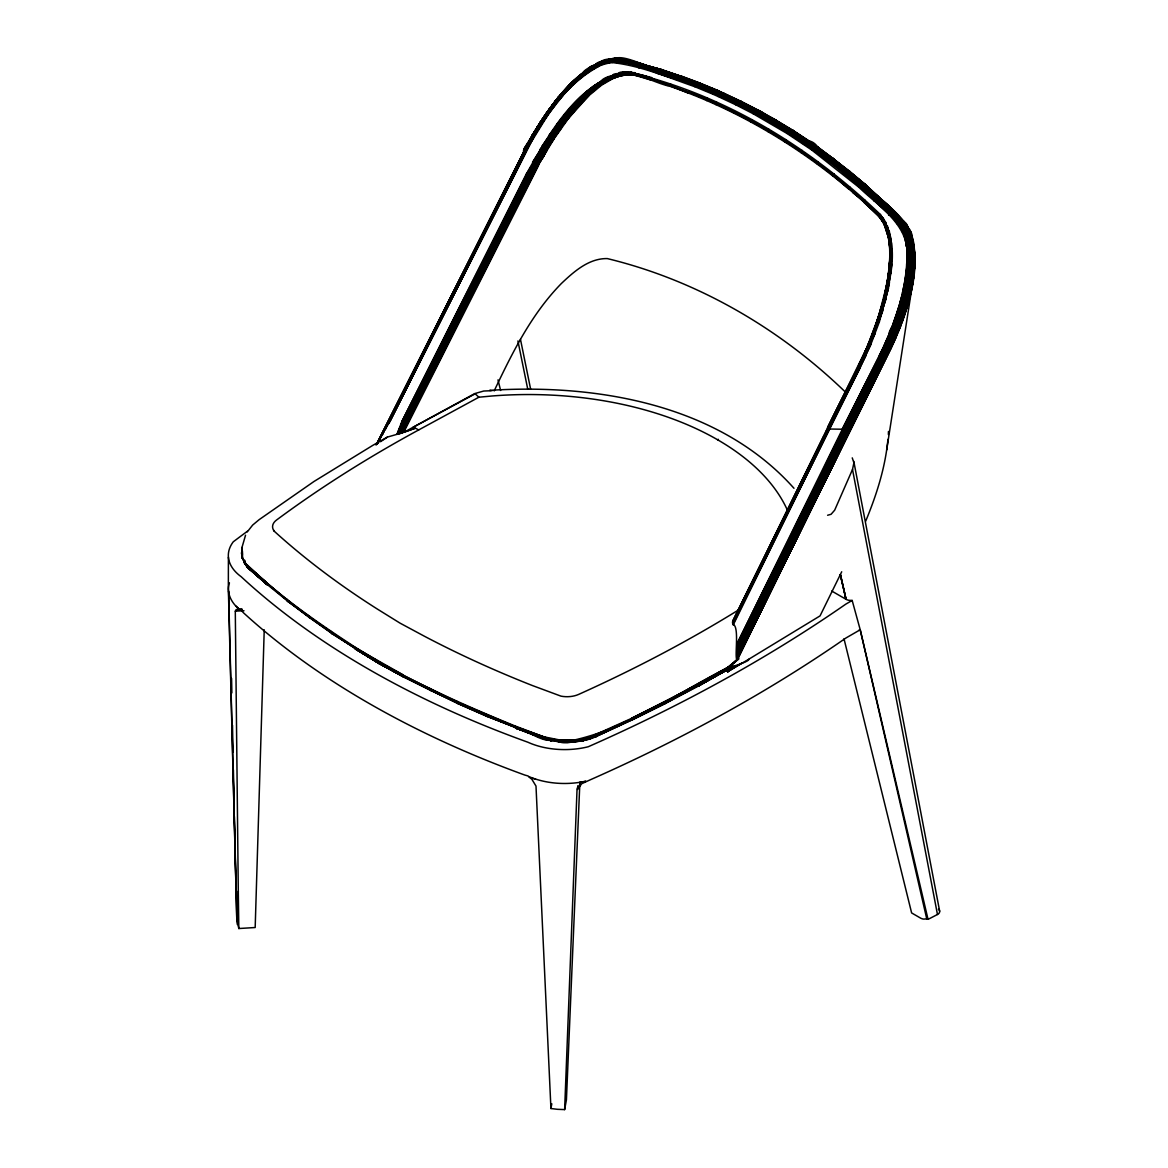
<?xml version="1.0" encoding="UTF-8"?>
<svg xmlns="http://www.w3.org/2000/svg" width="1168" height="1168" viewBox="0 0 1168 1168"><rect width="100%" height="100%" fill="white"/><g stroke="black" fill="none" stroke-linecap="round" stroke-linejoin="round"><path stroke-width="1.5" d="M269.122 585.168L266.976 584.467L266.158 582.306L244.156 562.188C277.166 594.629 315.783 621.464 354.546 646.795L354.736 648.006L378.184 661.862L403.164 675.484L457.462 702.129L514.869 726.496L543.543 736.774L558.815 739.782C556.771 744.863 577.196 742.498 575.284 739.782C631.362 726.89 680.053 691.31 731.051 665.848L736.687 659.92L891.345 347.903C905.799 316.513 917.566 281.984 914.194 246.974C911.974 218.022 882.366 203.349 864.831 184.179L861.911 184.515L858.889 187.274C879.314 207.028 910.938 225.789 906.894 258.814C905.93 292.701 894.06 325.288 879.343 355.452L842.318 429.24L829.397 429.006L827.586 427.751L828.462 427.853M228.402 557.224L228.344 588.511L236.812 920.15L238.827 928.531L255.179 927.523L264.231 629.786M880.687 214.912L885.14 221.686L888.249 230.957L890.045 249.952L889.476 264.727L891.768 264.158L888.41 288.438L879.373 321.828L877.285 321.215L883.767 299.212L888.585 273.604L890.469 273.224L891.71 256.201L890.498 236.491L888.483 237.79L883.796 223.307L878.584 216.08L879.708 213.905C902.543 253.354 883.227 302.556 869.956 342.078C882.92 302.731 907.361 252.2 879.708 213.905C809.395 146.453 722.204 93.323 626.749 71.759C576.758 82.242 549.15 133.736 525.907 174.791L401.996 421.152L396.916 434.35L387.382 437.095L372.782 445.373L313.973 481.493L259.135 519.658L252.653 525.074L247.309 531.849M377.717 443.417L524.958 152.205C519.541 149.314 534.083 139.123 532.228 135.371C549.748 106.682 570.48 74.854 604.265 64.211L605.652 60.269L614.47 58.444L623.858 59.072L662.942 70.109L682.01 76.781L682.492 77.935M860.772 362.971L873.43 332.398L883.738 299.256L885.928 299.461L873.927 332.603L859.736 364.474C874.496 332.968 886.658 299.563 889.563 264.64C890.06 247.777 890.396 228.315 879.387 214.386C905.711 256.201 881.168 308.6 866.51 350.225M247.28 564.786L248.185 567.998L266.976 584.467M886.673 449.957L913.945 274.67L914.836 260.128L914.15 247.222L910.704 233.819M850.348 173.419L849.764 171.36L817.396 146.715L814.549 147.095L811.745 150.03L858.889 187.274M738.964 658.694C732.175 667.716 740.95 626.15 732.803 624.223L860.32 367.336L870.802 344.516L879.373 321.828L864.364 355.145L827.586 427.751L864.101 354.97C879.329 313.053 906.426 257.135 879.11 214.868L884.191 222.694L888.614 237.644L883.913 223.103L878.672 215.832C819.162 158.76 748.148 113.325 670.067 86.344C653.277 82.782 636.166 70.416 618.529 76.27C616.602 76.533 613.185 79.906 612.777 76.489C611.448 72.431 620.734 74.226 622.894 72.781C645.802 73.861 666.943 85.921 688.667 92.345C759.58 119.866 824.316 162.44 878.847 215.365L883.796 223.307L885.359 221.482L889.636 236.9L890.264 256.595L888.585 273.604L890.089 256.697L889.388 237.046M604.265 64.211L609.112 62.984C608.82 55.334 619.96 59.276 624.325 59.232L662.942 70.109L646.035 65.393M888.366 434.511L888.454 431.459M237.323 924.487L238.287 891.169L235.294 611.127L237.367 609.302L242.053 609.156M583.285 738.614L582.803 740.775L581.606 740.016M899.024 226.169L902.441 223.862L905.872 223.92L910.003 235.177L910.733 245.835L909.77 258.639L902.528 292.526L910.427 294.672L913.945 274.787L914.748 253.427L911.931 236.462L908.105 227.775L904.747 223.278M568.568 118.289L554.158 138.7L549.077 135.269C566.699 112.654 586.628 89.775 613.536 78.212L601.681 85.118L588.949 95.601L568.568 118.289L564.392 114.8L580.846 98.346L593.899 88.096L607.214 80.125L623.318 75.044L622.865 72.124L630.924 72.212L651.452 78.446L707.136 98.988L734.044 111.442L768.529 130.086L801.759 151.168L833.718 174.733L879.227 214.635C883.285 219.029 885.359 228.11 887.607 231.468C890.293 228.432 889.242 235.381 890.191 236.622C895.155 281.225 877.46 324.587 859.458 364.416L869.094 343.713L881.957 310.367L888.41 288.438L886.162 288.496M843.53 174.251L846.479 171.433L849.37 171.083L865.211 184.456L865.765 186.486L863.196 184.296M903.419 220.986C915.712 238.768 908.003 262.245 904.704 281.707L912.617 283.517L908.222 303.154L902.353 321.477L895.666 336.968L736.614 658.679L885.475 358.459C903.36 319.258 926.72 271.064 908.018 228.271C907.77 222.504 900.586 217.306 896.878 223.599M237.367 609.302L241.104 610.28L243.674 612.966A897.812 518.344 0 0 0 524.899 775.085L527.878 775.917L531.893 779.333L535.995 786.079L550.931 1108.52L557.399 1109.308L564.626 1109.6L577.007 790.21L581.708 783.713L590.278 779.801A1590.203 918.092 0 0 0 845.924 638.005L860.217 629.756L852.173 600.454L848.946 600.308A7.081 4.088 0 0 1 846.026 599.301L831.733 591.037M634.837 73.263L634.604 75.278L623.07 74.095L612.777 76.489L600.045 82.548L586.117 92.17L588.949 95.601L567.093 117.267L543.47 147.81L527.294 175.565L400.697 425.444L526.564 175.171C549.267 135.619 582.934 71.16 634.983 72.679M579.81 783.932L566.422 1099.876L564.626 1109.6M732.467 622.602L827.951 428.101L865.225 355.627L882.906 310.6L881.256 310.206L868.861 343.553L870.802 344.516L732.803 624.223L733.051 620.281L824.039 435.898M632.691 717.853L631.465 718.276L666.694 700.99L731.489 665.439L699.749 683.499L632.691 717.853L631.713 720.174L629.888 720.101M666.694 700.99L665.687 703.326L631.713 720.174M663.789 703.282L665.687 703.326L698.698 685.864L699.749 683.499M895.564 214.416L895.068 212.459L865.211 184.456L833.091 158.425L830.696 158.965L827.805 161.841M626.749 71.759L626.939 74.591M732.57 623.42L869.766 344.034L878.38 321.521L885.008 299.3L888.644 282.51L892.089 256.142L890.264 256.595L887.344 282.612L877.343 321.258M670.067 86.344L670.549 83.804M887.928 439.387C885.315 467.682 876.496 495.057 865.678 521.191M609.112 62.984L612.149 62.576C615.405 47.538 654.124 72.226 662.052 69.657L619.011 58.4L606.061 60.254L595.067 65.087L581.576 74.27L569.955 84.738L554.523 102.215L532.228 135.371L533.893 136.919L388.01 424.626L525.147 152.322C543.865 117.559 566.407 79.643 604.206 63.452C628.953 57.305 653.116 74.124 676.768 79.044C709.356 90.608 740.833 105.237 770.749 122.596C808.11 144.438 842.829 170.674 874.438 200.224C885.665 212.78 903.01 222.621 905.915 240.666C912.296 280.627 896.177 320.105 879.971 355.802L736.906 644.035L842.347 429.255L879.971 355.802M910.485 234.257C924.895 276.159 898.951 319.579 881.373 356.561L736.774 649.539L882.395 357.072C897.52 326.31 911.449 293.621 912.631 258.873C916.15 232.958 898.163 212.824 879.46 197.713L902.572 220.562L906.967 230.549L908.397 246.039L906.689 264.742L914.719 266.07L912.252 283.284L907.04 304.877L899.74 326.135L890.396 347.553L847.267 431.722L736.701 655.219L846.581 431.415L894.498 336.515L903.638 315.477L910.325 294.584L907.551 305.096L899.74 326.135L884.906 358.24L736.658 656.956L894.922 336.691L906.675 304.746L912.485 283.401L913.945 274.67L905.945 273.093C908.412 256.069 913.318 236.097 903.039 220.723L909.39 230.695L912.266 240.112L913.712 252.478L912.529 273.969L905.784 304.454L898.455 325.668L889.14 347.042L884.424 344.852L898.396 313.725L905.653 293.139L912.325 265.048L913.639 246.302L911.901 236.126L908.018 228.271L909.916 232.782L910.193 231.512L903.711 221.351L879.46 197.713L876.321 198.575L873.912 200.896M914.675 265.924C911.361 298.322 899.404 329.361 883.753 357.729L736.731 653.321L882.847 357.291C899.959 325.215 915.581 290.321 914.763 253.222M706.83 100.652L707.428 98.156M612.149 62.576C640.648 65.627 667.833 77.38 694.785 86.695L697.617 83.118L721.123 93.002L756.397 110.347L790.386 130.174L831.339 158.658L862.583 184.223L900.747 220.737L904.674 231.22L906.193 246.55C908.689 245.966 911.887 245.119 914.135 246.725C916.603 285.78 896.951 321.959 880.657 356.182L736.789 647.641L881.46 356.605C898.805 315.36 932.604 250.302 891.739 212.488C817.191 137.021 721.503 82.694 618.062 58.78C598.644 58.546 582.701 72.445 569.531 85.162C555.267 99.762 543.602 116.625 533.104 134.072C529.907 138.89 539.85 123.02 539.952 122.684C554.523 100.667 571.386 78.986 594.41 65.277C609.389 54.925 628.004 59.291 643.977 64.503L632.311 62.079M881.256 310.206L887.709 282.539L891.038 256.347L890.191 236.622L887.373 225.76L885.651 227.424M715.984 104.682L716.612 102.215M630.983 71.92L630.881 74.635L618.164 75.292L600.235 82.928L580.262 97.543L583.46 101.017M906.31 224.679L906.076 226.271M241.776 548.172L245.543 535.192M241.645 553.471L242.068 547.398L242.375 554.654M242.404 550.946L242.623 558.786L248.244 568.042L267.414 584.803L248.185 567.998L244.156 562.188M733.679 113.062L734.351 110.624M582.598 740.877L590.132 738.921L590.862 736.687L631.45 718.437M889.14 273.341L886.249 288.379L890.089 264.406L890.98 249.514L888.746 230.636L885.14 221.686M550.931 1108.52L551.807 1103.775M751.053 122.056L751.783 119.647M682.01 76.781L642.064 64.138L623.362 59.057L621.814 59.787C573.795 59.013 544.872 115.69 524.125 151.665L377.06 443.709L531.747 136.817L523.79 151.212L525.746 147.226L540.054 122.655L547.106 112.113L548.361 112.362M889.052 282.525C880.395 335.143 849.559 380.359 827.703 427.897L875.328 333.143L873.328 332.354L881.563 310.279L889.505 282.568L887.257 282.671L889.87 264.479L890.512 243.032L888.249 230.957L883.3 218.153M229.439 582.817C225.92 593.067 231.863 603.681 240.009 609.784M736.847 645.846L842.975 429.605L880.555 356.138C897.944 319.2 915.405 277.152 906.28 235.702C898.499 213.788 875.533 201.947 860.597 185.391C833.047 161.33 803.35 139.737 771.771 121.282C736.147 100.55 698.245 83.833 658.956 71.409C641.115 68.08 622.778 56.02 604.294 62.094C565.852 77.745 543.237 116.552 523.79 151.212L533.104 134.072L547.018 112.186C564.947 89.016 588.424 57.509 621.332 60.269C690.303 76.781 756.061 106.478 813.921 147.518C844.654 169.389 873.226 194.224 899.375 221.38C905.55 228.023 908.047 237.148 909.186 245.937C912.442 284.671 897.243 322.047 881.373 356.561L843.646 429.97L736.833 646.138M768.106 131.663L768.88 129.283M616.135 62.532L617.215 59.67L619.011 58.4M579.357 785.947L580.131 782.458M841.705 571.78L820.053 615.886L748.673 659.292C750.849 661.146 725.036 669.425 732.511 665.512L727.825 669.483L698.274 686.039L729.197 668.461L664.315 703.472M912.675 283.62L903.273 315.345L896.79 313.214L906.616 281.926L911.259 258.712L912.12 245.908L911.084 235.396L905.872 223.92M784.838 141.883L785.67 139.532M801.263 152.731L802.139 150.395M817.366 164.177L818.315 161.885M833.164 176.237L834.142 173.974M689.12 90.651L688.58 93.177L670.125 85.512M559.165 741.987L559.662 741.067M736.643 659.628L891.067 347.816L904.222 315.696L907.697 305.169L899.929 302.819L905.945 281.838L910.529 258.668L911.449 245.864L910.587 235.25L906.149 224.256L894.688 212.196L891.739 212.488L888.585 215.116M904.689 304.103L911.084 282.86L914.778 259.603L914.456 252.814L906.748 252.522C910.952 229.381 896.542 210.882 878.92 197.669L893.666 211.977M619.887 63.101L621.814 59.787M906.353 225.161C922.851 256.259 902.835 293.299 893.155 323.711L900.572 326.441L885.665 358.547L879.723 355.671L894.659 324.266L902.864 303.578L909.332 282.422L912.923 265.18L914.135 252.638L913.113 240.769L909.784 239.863L905.229 240.944M638.984 68.051L641.013 64.751L643.977 64.503M908.105 227.775C926.779 271.166 900.645 318.003 883.577 357.642L845.851 431.08L736.76 651.423L882.117 356.926C898.134 322.368 914.719 285.532 914.135 246.725M902.849 315.185L894.046 336.34L845.851 431.08L842.318 429.24L879.723 355.671M827.601 515.249L831.076 514.285L834.667 510.182L852.509 469.463L853.91 462.805L852.246 457.871M873.43 332.398L877.679 321.317M657.847 73.628L659.438 70.825L662.052 69.657M903.273 315.345C901.141 328.631 890.79 344.589 884.599 358.094L847.267 431.722L845.851 431.08M532.228 135.371C548.522 110.157 566.641 81.337 594.176 65.525C608.265 56.969 625.172 62.065 639.626 66.503C679.309 77.57 717.809 92.871 754.134 112.332C792.065 132.743 827.557 157.607 859.984 185.96C874.832 202.444 897.666 214.211 905.507 235.965C914.661 277.225 897.345 319.098 880.132 355.904L842.946 429.59L880.657 356.182C900.543 319.842 916.763 277.823 911.741 235.834C912.369 229.293 905.915 229.643 902.528 232.374M676.447 79.833L679.177 76.227L681.659 76.373L661.555 69.627M866.452 350.531L868.174 346.443M868.744 345.086L868.904 343.553L732.511 621.799M873.635 332.486L858.538 366.022L860.32 367.336L828.813 428.671M574.422 741.067L575.123 741.709M901.857 314.849L888.191 346.619L882.395 357.072M868.904 343.553L858.976 366.095L827.951 428.101M644.342 64.912L618.529 58.531L611.477 58.896L600.104 62.415L588.73 69.277L574.306 80.388L575.065 83.089C552.873 101.353 537.134 126.392 524.49 151.913C543.208 119.078 564.947 84.461 599.199 66.167C598.556 57.13 615.638 58.458 621.332 60.269M396.916 434.35L402.697 432.788L531.119 177.434C548.756 145.825 566.684 113.077 595.067 89.6C614.645 68.927 644.429 72.431 667.337 85.454M527.513 148.57L526.315 147.781L533.761 134.743L555.632 104.463L554.391 102.288L561.983 93.148L581.912 74.285L600.104 62.415M547.106 112.113L548.434 114.128L524.958 152.205L385.382 429.225L524.826 152.132L533.528 136.671M377.06 443.825L526.126 147.212L523.687 151.256C519.147 152.059 580.204 65.16 550.07 109.383M694.785 86.695L712.86 94.185C713.575 87.074 725.051 93.571 713.998 89.848M828.316 428.364L865.809 355.919L864.101 354.97L873.927 332.603L881.563 310.279L890.469 273.224M712.86 94.185L718.174 96.535C718.758 94.199 722.671 90.812 724.233 94.097L742.03 102.463M376.052 445.096L523.877 151.475C539.616 121.487 558.8 91.06 587.971 72.62C585.533 68.401 593.067 64.094 596.352 65.583M523.994 151.241L525.965 147.183M494.166 390.93C512.27 352.794 531.469 314.017 561.355 283.532C573.882 271.633 588.891 258.23 607.287 258.581C697.427 280.378 780.341 328.748 846.654 393.28M825.645 432.627L827.251 429.357M742.877 602.177L749.287 589.154M753.287 581.007L758.879 569.604M773.274 540.273L777.275 532.126M783.67 519.088L791.67 502.795M803.672 478.354L807.672 470.208M814.067 457.184L822.871 439.256M733.183 625.026L829.397 429.006M881.008 356.371L843.632 429.955L886.22 345.728M724.452 669.673L727.839 671.6L731.752 665.833M885.665 358.547L736.687 659.92L727.284 667.877L699.705 684.141L632.647 718.481L590.833 737.315L575.269 740.41L567.049 740.804L550.814 739.227L514.971 727.065L514.825 725.868C451.082 699.924 387.951 671.045 331.04 631.99L330.982 631.348M736.76 660.081L732.847 663.833L737.037 660.154L848.946 432.394L736.76 660.081L727.284 667.877L731.518 665.395M847.267 431.722L896.221 337.158M736.964 660.183L734.687 662.11L736.95 660.183L848.946 432.394L737.11 660.124L734.687 662.11L737.183 660.066M902.572 220.562C929.451 262.581 901.01 317.346 881.928 356.839L844.362 430.35L882.117 356.926C902.178 320.528 921.143 277.94 911.463 235.586C911.317 229.016 905.988 222.811 900.601 228.563M524.301 151.329L532.199 136.933M607.842 81.147L606.309 77.92L622.924 73.102L630.822 73.438L651.306 79.307L651.452 78.446C591.869 51.859 552.362 136.203 525.907 174.791L531.119 177.434C553.69 137.97 593.081 54.765 651.306 79.307L651.262 80.154L630.822 74.051L617.974 74.606L606.542 78.65L592.994 86.549L595.388 89.936M402.697 432.788L538.039 165.199L554.158 138.7L544.098 152.731L529.644 176.748L400.507 433.518M377.264 443.957L526.841 148.146L381.878 435.62L524.826 152.132M630.924 72.212L651.686 77.584L651.452 78.446C591.475 53.991 553.325 136.116 528.067 175.974L398.259 434.087L527.294 175.565C542.916 145.518 562.056 116.669 586.92 93.367C599.958 82.271 616.558 69.657 634.764 73.555M399.383 433.824L528.856 176.368C544.04 146.336 563.983 118.333 587.884 94.535C600.556 83.512 616.689 70.737 634.647 74.431M401.631 433.182L536.711 164.571L552.449 137.736L575.97 109.237L572.276 105.748L586.628 92.958L607.024 79.76L623.011 73.774L634.677 74.139M856.129 372.709L859.385 366.226M594.716 65.131C561.443 85.308 543.514 119.063 524.082 151.636L531.951 136.86M401.88 422.232L526.564 175.171C553.398 137.576 577.138 83.819 626.88 74.285M568.086 117.983L542.784 152.001L528.067 175.974M842.975 429.605L885.271 345.275C902.806 308.235 925.392 259.69 902.017 220.504M523.804 151.402L533.148 133.853L535.674 131.21L533.907 133.984M525.834 147.387L523.921 151.519L533.075 133.97M402.069 421.429L526.564 175.171M529.644 176.748C542.39 148.117 561.443 123.02 583.066 100.682M718.174 96.535L735.869 104.857L738.921 101.368L741.782 101.952L722.247 92.681M525.848 147.168L523.717 151.329L540.054 122.655L541.339 122.99M884.191 357.919L846.581 431.415L884.264 357.963L890.016 347.392L891.345 347.903M914.836 260.128L912.631 258.873L906.894 258.814C907.492 246.214 909.668 231.191 901.404 220.562M845.106 430.715L888.673 346.838M880.511 215.146L879.489 217.029L864.028 201.465L852.655 192.428M523.877 151.475L526.126 147.212M891.067 347.816L848.464 432.218M524.213 151.3L526.33 147.27M879.343 355.452L884.833 345.056M811.745 150.03L787.071 133.517L753.258 113.792C755.813 106.974 762.237 112.011 765.755 114.946M880.132 355.904L885.738 345.494M884.979 358.269L890.761 347.684M864.101 354.97L865.868 351.889M881.46 356.605L887.198 346.181M531.119 177.434L547.237 149.927L541.718 146.569C559.487 120.976 580.627 96.754 607.623 80.826M883.753 357.729L890.016 347.392M770.325 123.341C771.128 121.107 775.129 117.807 776.676 121.063L793.51 131.283C791.962 128.057 787.947 131.312 787.071 133.517M530.403 177.113L545.266 153.3L541.85 159.505M526.564 147.956L541.441 124.494L540.054 122.655M731.183 666.037L730.555 666.753M528.856 176.368L543.456 152.38L561.282 128.13M849.662 186.676L848.625 188.909L833.383 175.492M537.295 128.363L538.988 125.56L532.769 135.386C543.762 115.048 558.027 96.477 574.481 80.242M540.215 122.64L532.564 135.327L545.879 114.771M616.295 61.729C608.032 59.641 579.518 67.35 581.576 77.409L569.926 86.563L562.144 94.36M864.846 199.991L863.765 202.195L878.584 216.08M554.727 103.383L532.36 135.678M803.511 144.306C806.796 136.598 817.337 143.737 818.432 149.11M748.673 659.292L727.839 671.6L730.73 666.519L698.303 684.974L704.508 681.397M883.096 218.358L881.898 220.11L878.759 215.598C889.578 226.242 889.315 244.054 890.264 256.595M741.461 663.22L727.839 671.6L730.73 666.519M562.363 93.046L540.682 122.742L546.171 114.858M541.981 121.341L545.996 115.267M552.493 740.016C541.222 742.498 527.498 729.65 516.037 728.277L514.971 727.065L543.66 737.972L559.53 741.476M734.234 666.373L727.839 671.6L731.212 666.621L727.839 671.6L736.234 665.643M539.908 122.888L539.893 122.771C555.545 101.426 571.853 77.219 595.899 65.32M630.399 720.291L595.563 736.482L597.169 736.117L597.768 733.913M541.908 121.545L543.748 118.917M540.258 123.414L554.975 103.718L570.51 87.498L569.604 84.957L574.218 80.607L587.446 70.401L599.023 64.167L609.214 61.451L612.236 61.773M540.492 123.647L563.005 95.572L562.377 94.725M553.53 105.251L555.588 102.404L551.252 108.011M732.248 666.84L727.839 671.6L731.431 666.782M547.004 112.303C559.676 94.988 574.379 77.935 594.22 68.693C592.687 59.115 614.485 59.232 620.15 62.298M547.033 112.478L561.983 94.024L581.095 76.314M547.704 112.128L555.238 102.273M559.472 97.032L575.006 80.169L595.461 65.145L605.652 60.269L611.477 58.896L619.493 58.415L625.128 59.933L622.486 59.831M727.839 671.6L731.737 666.855M554.333 102.419C568.626 85.133 585.913 65.919 609.127 62.196M567.692 88.534L575.357 80.256M562.991 93.192L570.553 84.797M532.929 136.203L534.725 135.473M634.618 74.708C628.472 71.102 596.337 76.212 601.155 84.417C575.503 104.916 550.858 133.006 532.55 162.191L538.594 165.433L403.69 432.379L415.37 428.189L418.713 429.926L478.909 397.208L492.181 395.981A267.151 154.234 0 0 1 717.605 439.767A267.151 154.234 0 0 1 788.239 512.095M564.129 92.009L575.766 80.417M889.768 250.186L891.972 249.251L890.074 273.239L887.154 288.321L880.774 310.162M578.817 78.212L582.715 74.577L578.54 78.081M578.379 78.008L586.394 71.409M569.721 86.14L574.51 82.081M888.6 238.593L889.461 243.674L891.447 242.696L890.994 264.231L883.767 299.315L889.417 273.297L891.286 249.426M380.549 441.694L387.382 437.095M595.067 89.6C572.714 105.777 556.056 128.144 539.631 149.957L544.711 153.037M581.095 74.475L582.292 74.387M589.139 69.408L595.461 65.145L606.951 60.575M732.132 664.607L727.284 667.877L731.767 665.045M580.949 75.818L593.913 67.394L604.206 63.452M739.256 609.521L734.657 612.339A1368.881 790.313 0 0 1 578.613 694.42A18.819 10.862 0 0 1 560.932 696.128L532.404 685.543A982.522 567.254 0 0 1 424.145 636.093L400.025 623.128L377.571 609.2A982.522 567.254 0 0 1 274.378 531.338L273.589 530.228A18.819 10.862 0 0 1 276.539 520.023A1368.881 790.313 0 0 1 418.713 429.926M597.607 64.853L606.499 60.356M718.889 673.498L708.085 679.761L723.722 670.87M852.173 600.454L845.924 604.06A1590.203 918.092 0 0 1 588.249 746.746A59.159 34.149 0 0 1 527.878 742.22A897.812 518.344 0 0 1 241.104 576.656A59.159 34.149 0 0 1 233.264 541.806A1590.203 918.092 0 0 1 247.397 531.265M597.14 64.605L600.907 62.459M698.274 686.039L729.197 668.461M698.698 685.864L728.365 669.133M705.209 681.586L697.281 686.025L726.511 669.979L724.759 669.833M708.392 679.805L725.868 670.038M727.912 669.425L664.811 703.545M717.605 439.767L718.408 439.329M729.752 667.848L699.705 684.141M938.386 909.171A7.212 4.059 1.2 0 1 939.627 911.931L939.408 912.646A7.65 4.307 1.2 0 1 937.451 914.5L929.056 918.851L923.406 919.085A7.052 3.971 1.2 0 1 920.501 918.063L911.624 912.938L843.997 638.779M492.108 390.681L483.727 391.032L474.777 393.572L404.581 431.926L415.37 428.189M587.46 70.883L599.067 65.466M412.961 427.327L475.157 393.82L478.909 397.208M681.046 694.157L687.324 690.828M699.355 685.193L632.019 719.488M904.09 236.622L911.084 235.396L912.471 240.199M647.641 711.297L660.562 704.888M666.519 702.187L632.53 719.05L590.351 738.059M630.881 720.379L666.037 703.048M634.72 73.847C631.319 73.423 616.412 69 618.281 75.628C594.176 84.987 573.065 104.186 556.64 124.655L560.771 127.838M597.257 64.649L601.345 62.663M632.326 719.532L597.432 735.752L582.131 740.687M596.03 736.57L632.063 719.911M697.617 83.118L699.705 82.972L700.917 84.826M460.148 703.691L458.046 703.53L457.418 701.486M597.169 736.117L582.365 740.833M596.833 736.38L589.84 739.037L581.868 740.41M599.768 62.561L609.9 59.699L620.485 61.554M331.04 631.99L332.15 633.786L379.337 663.672L404.157 677.192L406.084 677.163M274.378 531.338L273.589 530.228M608.616 60.064L614.923 58.444L624.325 59.232M357.773 649.277L356.123 649.393L354.736 648.006L403.515 676.52L458.031 703.136M590.731 737.869C565.341 746.206 538.506 738.118 515.146 727.533L543.85 738.483L559.399 741.768M607.856 60.021L611.93 59.028M405.544 677.352L379.337 663.672L355.276 648.897C414.742 685.28 478.807 713.59 543.908 738.249L486.662 716.261L485.757 713.969M608.309 60.254L611.025 59.597M332.15 633.786L334.325 633.903M605.272 60.415L613.229 59.232L620.88 60.867M585.737 781.29C566.83 785.188 546.668 784.049 528.768 776.559M579.576 782.326L585.694 781.304M354.546 646.795L378.14 661.219L378.578 662.986L404.157 677.192L432.189 690.901M514.825 725.868L543.543 736.774L544.39 739.067L552.23 740.395L545.982 738.585M583.109 740.22L568.553 741.753M574.685 741.768L582.963 740.556M574.817 741.943L582.803 740.775M859.254 629.888L860.217 629.756L927.976 919.099M615.843 58.853L623.858 59.072M558.815 739.782L575.284 739.782M575.182 741.388L558.903 741.373M575.036 741.914L567.049 742.366L567.049 740.176M236.491 609.594L241.878 609.36M235.805 610.207L240.958 609.988M235.294 611.127L243.981 610.747M286.773 599.082L287.562 601.243L311.199 618.193L286.817 599.724L247.324 566.378M250.682 568.699L248.74 568.378L245.046 563.837L242.068 556.902L242.623 558.786M615.39 58.59L619.96 58.561L643.553 64.211M516.037 728.277L551.719 740.833L515.687 728.146M561.136 741.125L565.575 741.344M558.976 741.709L567.049 742.089M559.063 741.914L567.049 742.308M486.662 716.261L487.436 716.437L458.046 703.53M622.121 59.349L624.749 59.524M544.39 739.067L559.282 741.943M490.385 390.462L489.669 390.36C596.936 383.527 719.181 404.391 793.977 488.282M287.562 601.243L289.051 601.9L247.514 567.049L242.126 557.559M551.968 740.673L545.135 739.096L486.092 715.634M530.316 777.815L535.513 779.056M544.069 738.818L551.121 740.556L515.395 727.883L551.5 740.862M656.781 69.233L661.891 70.606L653.262 67.992M544.113 738.862L551.296 740.775M244.871 560.421L244.185 560.144L246.127 564.567L253.471 572.159M663.307 70.533L644.648 65.437L649.817 66.97M622.836 59.159L680.594 76.738M667.162 72.693L678.929 76.285M663.599 71.058L680.345 76.256M661.015 69.744L700.464 83.687L682.287 77.307M690.784 80.782L699.077 83.629M833.091 158.425L834.259 159.257L816.914 146.54M895.973 337.07C887.943 333.96 886.921 335.362 893.622 323.886C905.988 292.555 922.881 251.558 900.747 220.737M517.307 727.971L535.864 734.833M680.769 75.905L699.705 82.972M680.258 75.876L700.114 83.264M679.177 76.227L699.048 83.57M516.855 728.19L543.835 738.293M514.869 726.496L550.989 740.22M514.971 727.065L543.689 738.03L550.887 739.782L550.8 738.599M544.77 739.154L486.341 715.999M699.223 82.811L717.897 90.52M698.712 82.782L718.305 90.812M698.172 82.884L718.641 91.221M705.691 86.257L718.904 91.746M470.105 708.085L475.084 710.275M478.398 711.735L488.355 716.115M457.768 703.165L487.888 716.334M458.367 703.808L487.027 716.407M717.415 90.359L723.634 93.177M716.904 90.316L723.985 93.586M716.364 90.418L759.521 111.456M720.233 92.33L724.233 94.097M722.758 92.71L741.446 101.543M429.868 688.434L430.233 690.113L459.185 703.983M430.233 690.113L458.747 703.954M431.707 690.974L403.792 676.914L403.121 674.841L354.59 647.422M740.57 101.09L758.952 110.537M740.059 101.047L757.682 110.128M735.869 104.857L753.258 113.792M396.682 672.111L402.945 675.484M245.543 564.246L267.925 585.037L247.806 567.56L244.638 563.356M331.42 633.071L379.863 663.818L405.033 677.411L356.634 649.466L308.586 616.66L308.381 615.448M379.337 663.672L356.123 649.393L404.566 677.367L378.943 663.409L354.955 648.503L403.296 676.038L378.184 661.862M404.566 677.367L378.578 662.986M380.929 663.731L393.236 670.534L381.002 663.701M758.076 110.084L776.121 120.143M757.55 110.04L776.443 120.552M768.865 116.683L776.676 121.063M756.981 110.128L790.999 129.969L808.65 141.722M379.512 662.811L366.124 654.781L379.439 662.825M775.245 119.691L792.97 130.378M774.72 119.647L793.276 130.772M785.991 127.224L789.042 129.079M354.736 648.006L378.344 662.504M356.634 649.466L379.863 663.818M362.43 652.167L365.526 654.08M371.716 657.934L374.811 659.862M380.388 663.833L351.32 645.583M333.727 634.049L341.056 638.852M343.991 640.779L348.4 643.656M792.561 130.086L809.497 141.24L810.169 143.357M792.094 129.925L809.818 141.635M791.568 129.882L810.023 142.131M808.636 140.788L818.096 147.387M808.095 140.744L818.301 147.883M807.526 140.817L847.764 170.937L893.067 212.036M811.526 143.664L815.658 146.54M871.255 190.632L895.36 212.824L864.364 184.018M308.44 616.091L332.311 633.056M308.586 616.66L331.741 633.085M308.834 617.171L332.617 633.976M816.388 146.496L834.463 159.753M819.892 149.533L828.696 156.016M837.427 162.483L865.517 184.836L880.322 198.151M286.978 600.308L310.615 618.208M287.226 600.819L310.06 618.106M832.55 158.381L850.26 172.222M837.193 162.396L845.092 168.63M278.714 592.979L281.444 595.198M285.547 598.542L289.664 601.9M266.625 584.044L247.485 566.976L244.346 562.801L247.485 566.976L266.625 584.044L288.496 601.783M880.614 198.531L850.362 172.791L858.071 179.317M848.902 170.922L865.517 184.836M848.362 170.864L865.707 185.303M861.926 182.588L865.795 185.858M871.255 191.231L895.535 213.291M256.201 574.525L261.676 579.255M265.764 582.788L268.509 585.153L265.866 582.803M267.925 585.037L248.74 568.378L246.127 564.567M266.158 582.306L247.266 565.721L244.097 561.531M256.61 574.583L259.252 576.934M863.809 183.96L891.929 210.255M909.2 231.439L910.135 232.33M899.156 217.248L903.959 222.329M236.126 606.192L239.703 609.652M879.227 214.635L884.716 222.081L888.016 231.133M878.847 215.365C889.067 226.285 890.512 242.433 890.089 256.697M879.898 216.08L878.978 215.116L885.782 227.234M880.336 215.379L886.892 226.125L890.804 242.915M248.244 568.042L245.046 563.837L247.806 567.56M247.645 566.057L249.368 568.612M882.395 219.234L884.351 222.489M900.075 221L904.777 236.286M899.375 221.38L903.2 231.95M898.688 221.832L901.229 228.052M898.046 222.373L899.623 225.585M910.558 234.126L913.172 241.061M886.249 226.68L889.461 243.674M497.991 379.877L500.619 390.477M840.274 574.656L846.026 599.301L840.522 574.758M860.217 629.756L926.852 919.26M840.391 574.714L846.026 599.301M520.461 339.275L530.652 389.28M517.92 340.939L527.746 389.178M853.779 461.302L939.656 911.201M852.509 469.463L937.466 914.5M912.894 241.688L913.712 246.039M242.316 558.202L241.455 552.814M889.607 243.543L889.885 250.069M228.607 591.169L236.812 920.15M236.184 894.279L234.403 816.549M233.396 769.8L234.169 805.759M231.585 678.374L231.863 692.901M232.49 725.226L233.031 751.973M238.287 891.169L238.827 928.531M577.897 786.064L577.299 789.334L577.956 786.064M399.106 429.298L397.178 434.306L527.294 175.565L399.106 429.298M525.498 152.526L389.732 421.867L525.498 152.526M363.146 653L357.189 649.423L363.131 653"/></g></svg>
